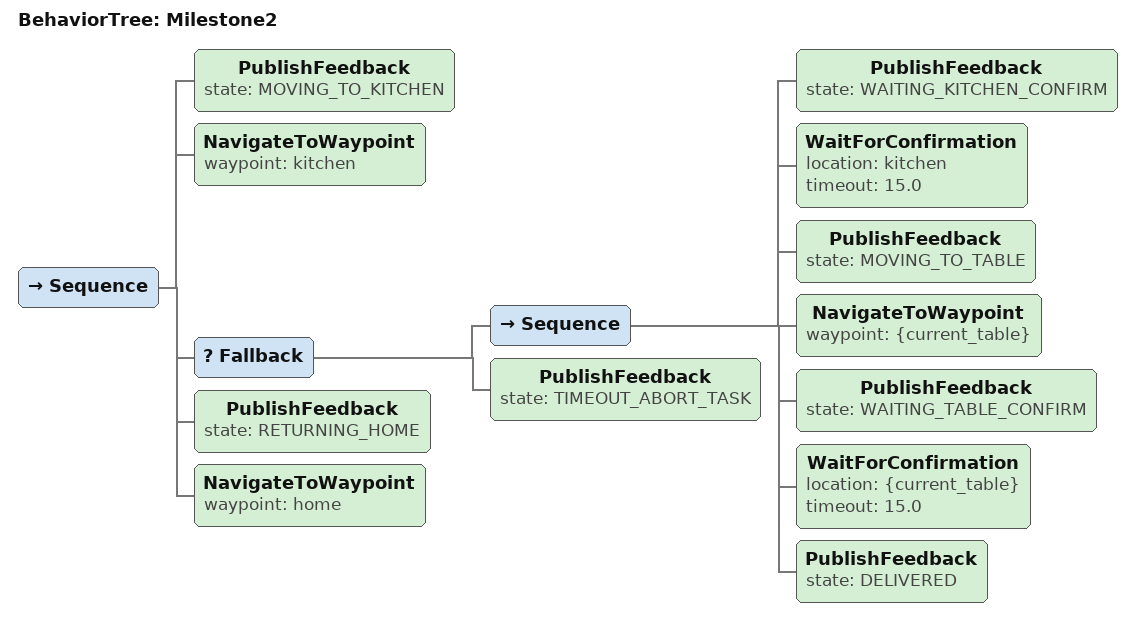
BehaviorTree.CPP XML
<?xml version="1.0"?>

<root BTCPP_format="4">
  <BehaviorTree ID="Milestone2">
    <Sequence>
      <PublishFeedback state="MOVING_TO_KITCHEN"/>
      <NavigateToWaypoint waypoint="kitchen"/>
      <Fallback>
        <Sequence>
          <PublishFeedback state="WAITING_KITCHEN_CONFIRM"/>
          <WaitForConfirmation location="kitchen" timeout="15.0"/>
          <PublishFeedback state="MOVING_TO_TABLE"/>
          <NavigateToWaypoint waypoint="{current_table}"/>
          <PublishFeedback state="WAITING_TABLE_CONFIRM"/>
          <WaitForConfirmation location="{current_table}" timeout="15.0"/>
          <PublishFeedback state="DELIVERED"/>
        </Sequence>
        <PublishFeedback state="TIMEOUT_ABORT_TASK"/>
      </Fallback>
      <PublishFeedback state="RETURNING_HOME"/>
      <NavigateToWaypoint waypoint="home"/>
    </Sequence>
  </BehaviorTree>
</root>
